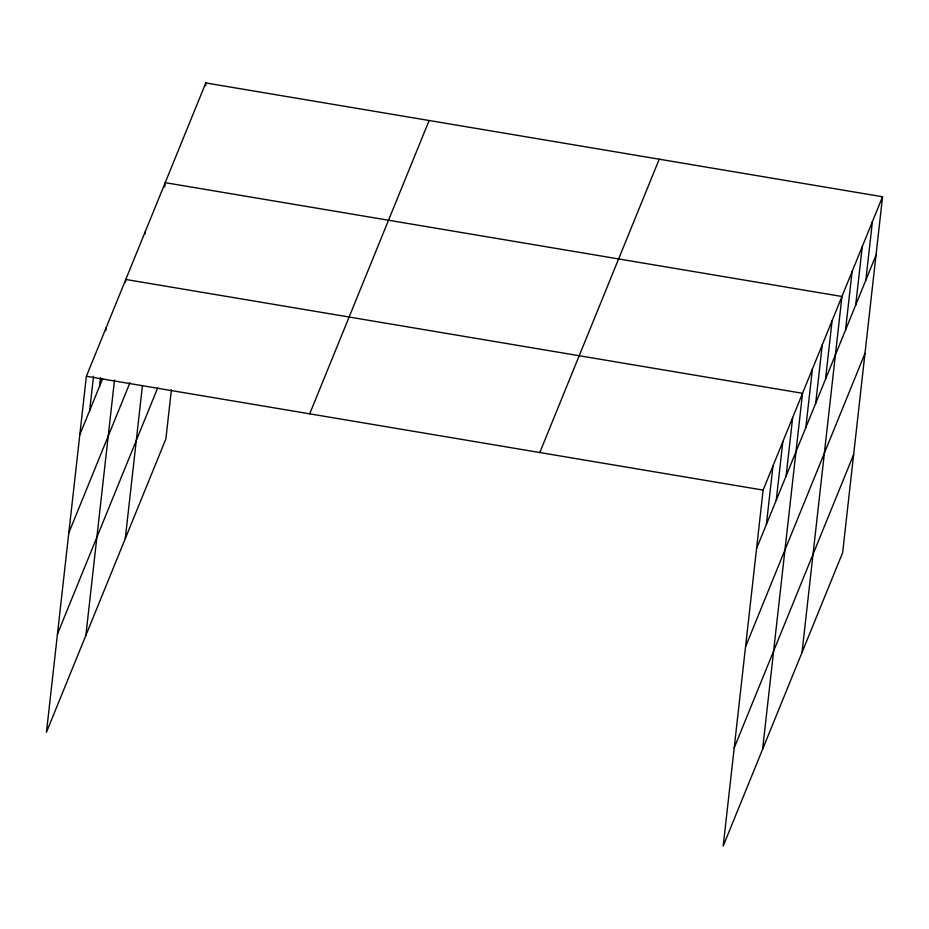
<?xml version="1.0" encoding="UTF-8"?>
<svg xmlns="http://www.w3.org/2000/svg" width="929" height="929" viewBox="0 0 929 929"><rect width="100%" height="100%" fill="white"/><g stroke="black" fill="none" stroke-linecap="round" stroke-linejoin="round"><path stroke-width="1.39" d="M882.55 196.762L763.115 490.094L723.192 846.064L842.626 552.732L882.55 196.762L205.808 82.936L86.374 376.268L46.45 732.238L165.885 438.906L171.389 389.82M89.672 410.525L93.515 376.303M99.531 386.325L100.483 377.766M105.767 330.712L106.08 327.867M85.863 635.436L114.511 379.996M125.473 282.323L125.787 279.466L802.528 393.292L762.604 749.262M145.179 233.922L145.493 231.066M125.276 538.634L142.439 385.663M164.723 186.95L165.199 182.665L841.941 296.502L802.017 652.472M205.495 85.793L205.808 82.936M766.413 524.351L772.974 465.893M776.272 500.15L782.822 441.693M786.12 475.95L792.681 417.493M805.826 427.549L812.387 369.092M815.685 403.349L822.235 344.891M825.533 379.148L832.094 320.691M845.541 330.016L852.09 271.558M855.69 305.084L862.251 246.626M865.84 280.152L872.401 221.694M79.824 434.714L102.643 378.684M68.804 532.898L130.002 382.609M57.459 634.054L157.663 387.974M309.705 413.823L429.14 120.503M539.795 452.528L659.23 159.207M756.566 548.54L875.989 255.22M745.546 646.723L864.98 353.403M734.2 747.88L853.635 454.56M86.374 376.268L763.115 490.094"/></g></svg>
